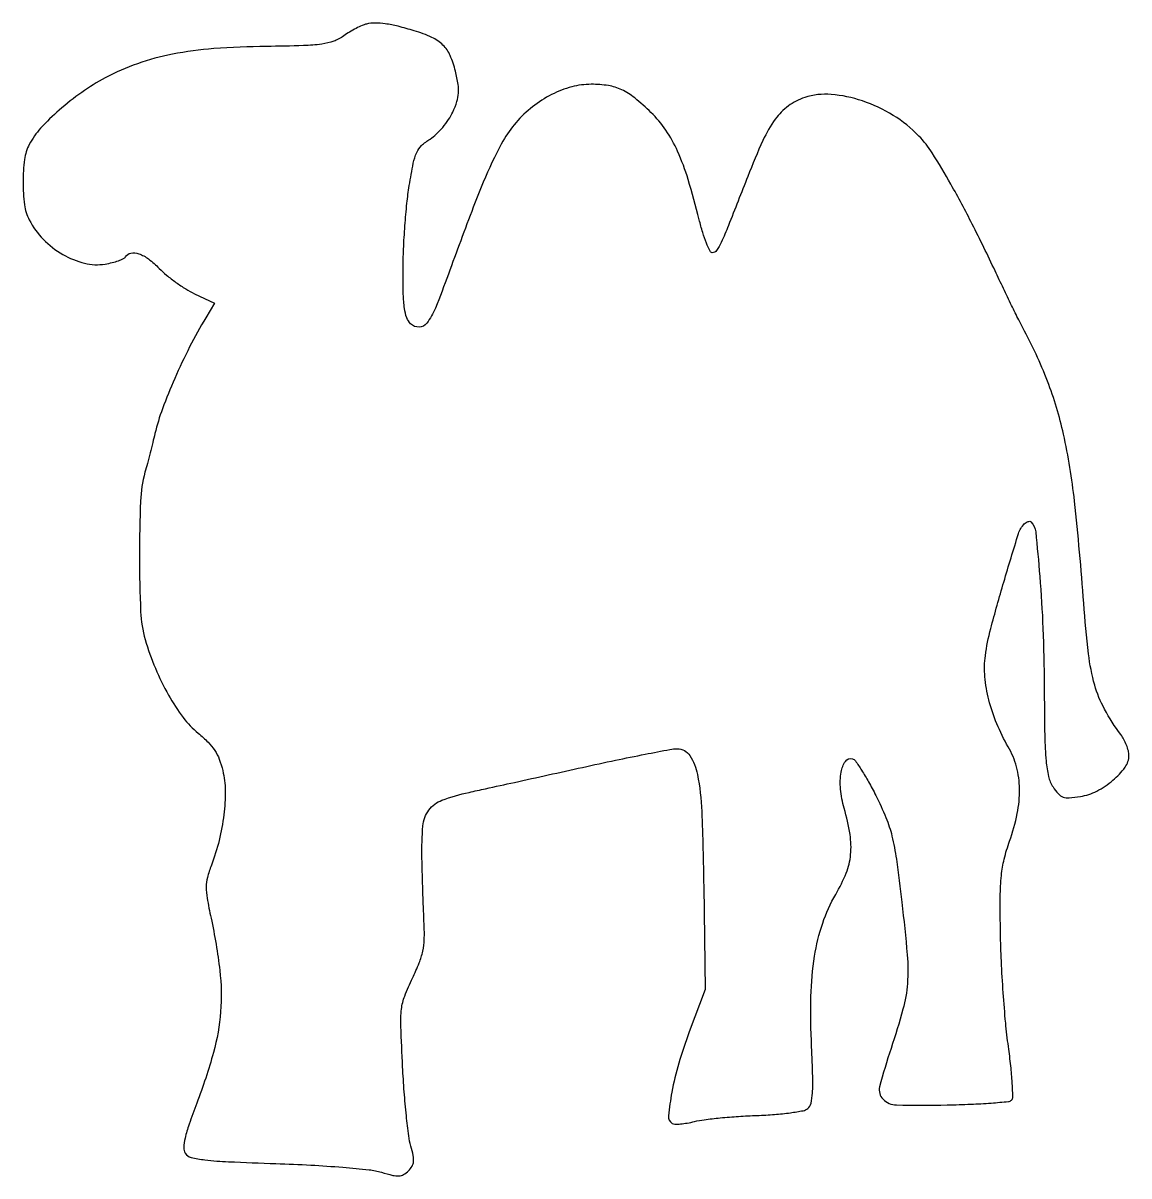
# Model space of a CAD drawing. Extents: x 0 to 243, y 0 to 253.
import ezdxf

# ---------------------------------------------------------------- set-up
doc = ezdxf.new("R2010")
doc.units = 0

msp = doc.modelspace()

# ---------------------------------------------------------------- linework, layer by layer
msp.add_lwpolyline([(75.5, 253.24205, 0.045563), (74.526816, 252.914664, 0.016314), (73.20625, 252.279683, 0.016029), (71.795298, 251.485107, 0.018271), (70.5, 250.633736, -0.066616), (68.288926, 249.468604, -0.054322), (65.690184, 248.823268, -0.026643), (61.653215, 248.493146, -0.003973), (53.5, 248.327013, 0.015263), (41.969975, 247.831495, 0.02984), (32.858261, 246.611184, 0.035915), (25.180784, 244.530977, 0.039163), (18.108777, 241.417832, 0.02974), (12.937066, 238.229723, 0.026871), (7.993679, 234.348422, 0.02804), (3.900286, 230.335962, 0.063901), (1.419795, 226.79966, 0.089105), (0.369856, 223.479961, 0.031933), (0.047619, 218.509229, 0.03195), (0.361344, 213.53501, 0.088452), (1.404986, 210.20034, 0.074175), (4.489129, 205.95105, 0.0673), (8.774486, 202.621825, 0.070817), (13.554698, 200.686509, 0.103027), (18.085447, 200.514436, 0.018817), (19.621636, 200.83384, 0.023947), (21.008449, 201.248461, 0.023033), (22.10874, 201.693629, 0.147738), (22.553777, 202.087012, -0.211845), (23.741258, 202.898897, -0.129196), (25.464167, 202.769813, -0.079702), (27.612817, 201.621487, -0.037801), (29.9681, 199.532912, 0.028378), (31.572997, 198.054863, 0.016972), (33.632872, 196.477221, 0.016966), (35.797403, 195.04131, 0.028105), (37.725013, 193.999235), (42.121492, 191.932646), (40.200122, 188.716323, 0.016646), (36.647351, 182.292687, 0.01457), (33.35923, 175.358323, 0.015089), (30.679939, 168.717134, 0.029373), (29.021287, 163.25, -0.002577), (28.545828, 161.315371, -0.001503), (27.956722, 159, -0.001502), (27.352828, 156.684833, -0.002544), (26.831383, 154.75, 0.057515), (25.850896, 148.40996, 0.009967), (25.624915, 136.260604, 0.009752), (25.878072, 124.11429, 0.061153), (26.880458, 118, 0.027984), (29.112633, 111.701808, 0.029658), (31.997688, 105.817513, 0.031925), (35.237158, 100.862034, 0.060452), (38.531227, 97.420899, -0.025323), (40.699617, 95.452431, -0.050608), (42.157741, 93.656373, -0.054181), (43.163942, 91.687913, -0.033536), (43.925455, 89.201791, -0.055161), (44.455043, 84.808824, -0.03249), (44.163009, 79.523021, -0.030603), (43.129884, 73.888344, -0.030581), (41.416496, 68.420521, 0.026632), (40.550416, 65.731219, 0.063073), (40.273323, 63.649488, 0.045659), (40.482665, 61.189759, 0.008848), (41.342748, 56.808699, -0.023297), (43.259556, 45.294643, -0.048839), (43.44793, 36.229086, -0.048694), (41.874006, 27.282184, -0.023028), (38.212121, 16.138753, 0.007495), (36.525017, 11.496121, 0.026864), (35.653721, 8.464414, 0.04201), (35.357827, 6.397118, 0.156165), (35.68133, 5.138753, 0.194705), (36.945485, 4.22719, 0.031762), (39.980405, 3.685464, 0.017344), (45.206345, 3.274648, 0.002673), (55.606043, 2.874913, -0.005365), (63.288678, 2.538177, -0.007034), (70.296829, 2.056658, -0.006257), (76.083809, 1.504181, -0.046411), (78.793088, 0.953716, 0.013808), (81.248207, 0.285885, 0.073629), (82.628348, 0.15997, 0.118953), (83.658477, 0.470522, 0.064038), (84.714286, 1.285714, 0.063173), (85.503542, 2.304298, 0.109682), (85.83308, 3.317159, 0.076205), (85.759836, 4.622483, 0.018873), (85.236666, 6.706912, -0.038868), (84.766548, 8.957181, -0.006332), (84.251844, 13.390042, -0.006945), (83.783647, 18.634485, -0.006068), (83.436803, 24.131531, -0.003723), (83.049765, 33.037501, -0.036668), (83.189742, 36.78658, -0.063605), (83.89199, 39.685571, -0.022202), (85.602787, 43.631531, 0.018043), (87.07012, 46.940284, 0.0423), (87.860566, 49.525049, 0.044235), (88.18539, 52.135044, 0.02146), (88.160128, 55.5, -0.003102), (88.031337, 58.41091, -0.00133), (87.893806, 62.299832, -0.001316), (87.769203, 66.444152, -0.001736), (87.678676, 70.222833, -0.026425), (87.899543, 77.046349, -0.136987), (89.206553, 80.545492, -0.14911), (92.075465, 82.703913, -0.033213), (98.035029, 84.434157, 0.000132), (101.655747, 85.230236, 0.000027), (108.027327, 86.63326, 0.000029), (115.426446, 88.263414, 0.000027), (122.972893, 89.926906, -0.00246), (130.219105, 91.487286, -0.003453), (136.703262, 92.803529, -0.002056), (142.174408, 93.851507, -0.046319), (143.773919, 94, -0.252844), (146.527368, 92.512518, -0.097832), (148.210208, 88.361284, -0.037962), (149.145027, 80.211643, -0.005745), (149.585531, 63.797059), (149.933807, 41.094118), (146.41986, 31.797059, 0.018627), (144.101492, 24.896434, 0.025723), (142.577537, 18.543474, 0.022118), (141.849625, 13.369414, 0.285596), (142.679411, 11.698135, 0.139052), (143.267809, 11.530694, 0.021337), (144.495707, 11.582001, 0.022454), (145.976571, 11.774593, 0.017798), (147.5552, 12.110769, -0.029505), (149.699862, 12.515269, -0.007537), (153.213389, 12.911685, -0.007653), (157.244926, 13.242896, -0.007694), (161.277615, 13.449866, 0.010338), (165.163095, 13.669889, 0.014444), (168.622876, 14.038455, 0.011776), (171.433577, 14.487906, 0.12835), (172.46301, 14.969301, 0.166551), (173.160433, 16.111952, 0.039298), (173.475567, 18.358419, 0.022451), (173.533805, 22.016172, 0.00456), (173.286767, 28.497977, -0.017311), (173.146911, 39.600896, -0.033726), (173.937935, 48.420613, -0.041488), (175.716167, 55.69329, -0.051894), (178.588359, 62.015449, 0.037513), (180.875189, 66.68814, 0.07085), (181.865152, 70.756732, 0.065239), (181.719441, 75.160441, 0.027553), (180.43469, 80.947517, -0.043704), (179.640707, 85.16228, -0.066389), (179.766266, 88.882619, -0.10808), (180.714337, 91.244998, -0.325573), (182.256153, 91.797915, -0.170649), (182.913861, 91.325171, -0.010485), (184.273201, 89.288663, -0.014618), (185.800653, 86.731018, -0.010244), (187.37602, 83.767843, -0.019038), (189.619283, 78.877637, -0.038165), (190.938106, 74.840213, -0.025884), (191.904428, 69.751859, -0.004803), (193.104538, 60.301211, -0.007318), (194.290834, 48.719227, -0.040259), (194.334505, 42.44583, -0.048652), (193.35587, 36.769933, -0.013706), (190.737937, 28.166231, 0.0166), (188.232562, 19.758041, 0.265858), (188.97651, 16.998148, 0.195245), (191.929381, 15.742155, 0.008968), (203.086728, 15.757891, 0.005577), (208.253694, 15.915535, 0.008471), (212.73901, 16.178664, 0.004001), (216.517858, 16.495091, 0.175225), (217.228163, 16.828163, 0.207774), (217.501033, 17.520004, 0.006562), (217.355074, 20.612515, 0.011744), (217.043508, 24.322915, 0.007756), (216.519408, 28.570272, -0.011532), (215.919603, 33.752792, -0.005592), (215.379993, 40.401892, -0.005542), (214.972062, 47.342068, -0.007949), (214.776612, 53.5, -0.00514), (214.73211, 61.517293, -0.023482), (214.972789, 66.169737, -0.035714), (215.593377, 69.784186, -0.025461), (216.777477, 73.718455, 0.035713), (218.458876, 79.750061, 0.053658), (218.967084, 85.183975, 0.060831), (218.302372, 90.060584, 0.068383), (216.488345, 94.429675, -0.034111), (213.959793, 99.509017, -0.036936), (212.222625, 104.753551, -0.039347), (211.362586, 109.844083, -0.054818), (211.458652, 114.459696, -0.032502), (212.633551, 120.39836, -0.006758), (215.509824, 130.63901, -0.003215), (218.730522, 141.285536, -0.121901), (220.015216, 143.415216, -0.05073), (220.416316, 143.742249, -0.070688), (220.834473, 143.939883, -0.09079), (221.204251, 143.984203, -0.1829), (221.468097, 143.865236, -0.172157), (222.508982, 141.679419, -0.005638), (223.414295, 131.886082, -0.010546), (224.099321, 120.447181, -0.008142), (224.379672, 107.956024, 0.002619), (224.506565, 96.821273, 0.017545), (224.792691, 91.294168, 0.036234), (225.33213, 87.935346, 0.087311), (226.322608, 85.630393, 0.035077), (227.502834, 84.078412, 0.128981), (228.516433, 83.39392, 0.105416), (229.850076, 83.223143, 0.019475), (232.322608, 83.525397, 0.079257), (235.934565, 84.717433, 0.056402), (239.483358, 87.091687, 0.059286), (242.147011, 89.95069, 0.159227), (243, 92.561308, 0.062829), (242.873629, 93.563012, 0.030466), (242.476828, 94.793699, 0.029634), (241.900789, 96.042916, 0.037552), (241.218989, 97.115141, -0.035967), (237.635598, 102.711318, -0.055761), (235.477131, 108.019103, -0.039972), (234.130898, 114.837784, -0.010334), (233.074528, 126, 0.008434), (231.037674, 148.43089, 0.027577), (228.627216, 163.127743, 0.037951), (225.110796, 174.759823, 0.03153), (219.69133, 186.5, -0.008838), (218.798243, 188.22456, -0.001665), (217.232883, 191.409375, -0.00178), (215.429649, 195.14293, -0.00163), (213.599099, 199, 0.007353), (208.572483, 209.285782, 0.011227), (203.882963, 218.041393, 0.011953), (199.784984, 224.907725, 0.051682), (196.857096, 228.639599, 0.062849), (191.216575, 233.170495, 0.056631), (184.430349, 236.349269, 0.060107), (177.580418, 237.772453, 0.101233), (171.772018, 237.089774, 0.078695), (168.172514, 235.234821, 0.078296), (165.315106, 232.355713, 0.049818), (162.60225, 227.680577, 0.013341), (159.254507, 219.752591, -0.000959), (155.009644, 208.962068, -0.014527), (153.421198, 205.264606, -0.042715), (152.40291, 203.486935, -0.246101), (151.473528, 203, -0.289734), (150.964423, 203.322044, -0.015995), (150.177125, 205.129687, -0.020693), (149.355654, 207.471329, -0.013248), (148.588067, 210.25, 0.012409), (146.15813, 219.104277, 0.032445), (143.850488, 225.281371, 0.043711), (141.258113, 229.918543, 0.050121), (138, 233.808099, 0.02206), (134.422338, 237.004917, 0.061119), (131.573193, 238.803275, 0.071344), (128.639165, 239.706078, 0.039035), (124.880036, 240, 0.066019), (120.573454, 239.42888, 0.051658), (116.167877, 237.735724, 0.049177), (111.989256, 235.066685, 0.047389), (108.355152, 231.602964, 0.05037), (105.484158, 227.530309, 0.023463), (102.574903, 221.752522, 0.014188), (98.962357, 212.99323, 0.003417), (93.490685, 198.276558, -0.008958), (90.622212, 190.815636, -0.066386), (88.742927, 187.514562, -0.226681), (87.042566, 186.640426, -0.206574), (85.199812, 187.373008, -0.109377), (84.337756, 188.726555, -0.052542), (83.837413, 190.734358, -0.029179), (83.583235, 193.869537, -0.006376), (83.530128, 199.287105, -0.010588), (83.638991, 203.798519, -0.007214), (83.94535, 208.921448, -0.007273), (84.384309, 213.857004, -0.014507), (84.901344, 217.743356, -0.00836), (85.785569, 222.65849, -0.056188), (86.533434, 225.017738, -0.097893), (87.614894, 226.550681, -0.051963), (89.46165, 227.976298, 0.050759), (90.823809, 229.022616, 0.028577), (92.257336, 230.539286, 0.028247), (93.542655, 232.252667, 0.040897), (94.458278, 233.907477, 0.026009), (95.366235, 236.237151, 0.063996), (95.715669, 238.036599, 0.057294), (95.617392, 239.981836, 0.017628), (95.032238, 242.865617, 0.044252), (93.869874, 246.327974, 0.095497), (92.282532, 248.634533, 0.087775), (89.858664, 250.301796, 0.033231), (86, 251.758563, 0.01231), (82.435527, 252.744799, 0.026246), (79.630492, 253.292513, 0.034011), (77.365597, 253.456684, 0.059524)], format="xyb", close=True)

doc.saveas('drawing.dxf')
